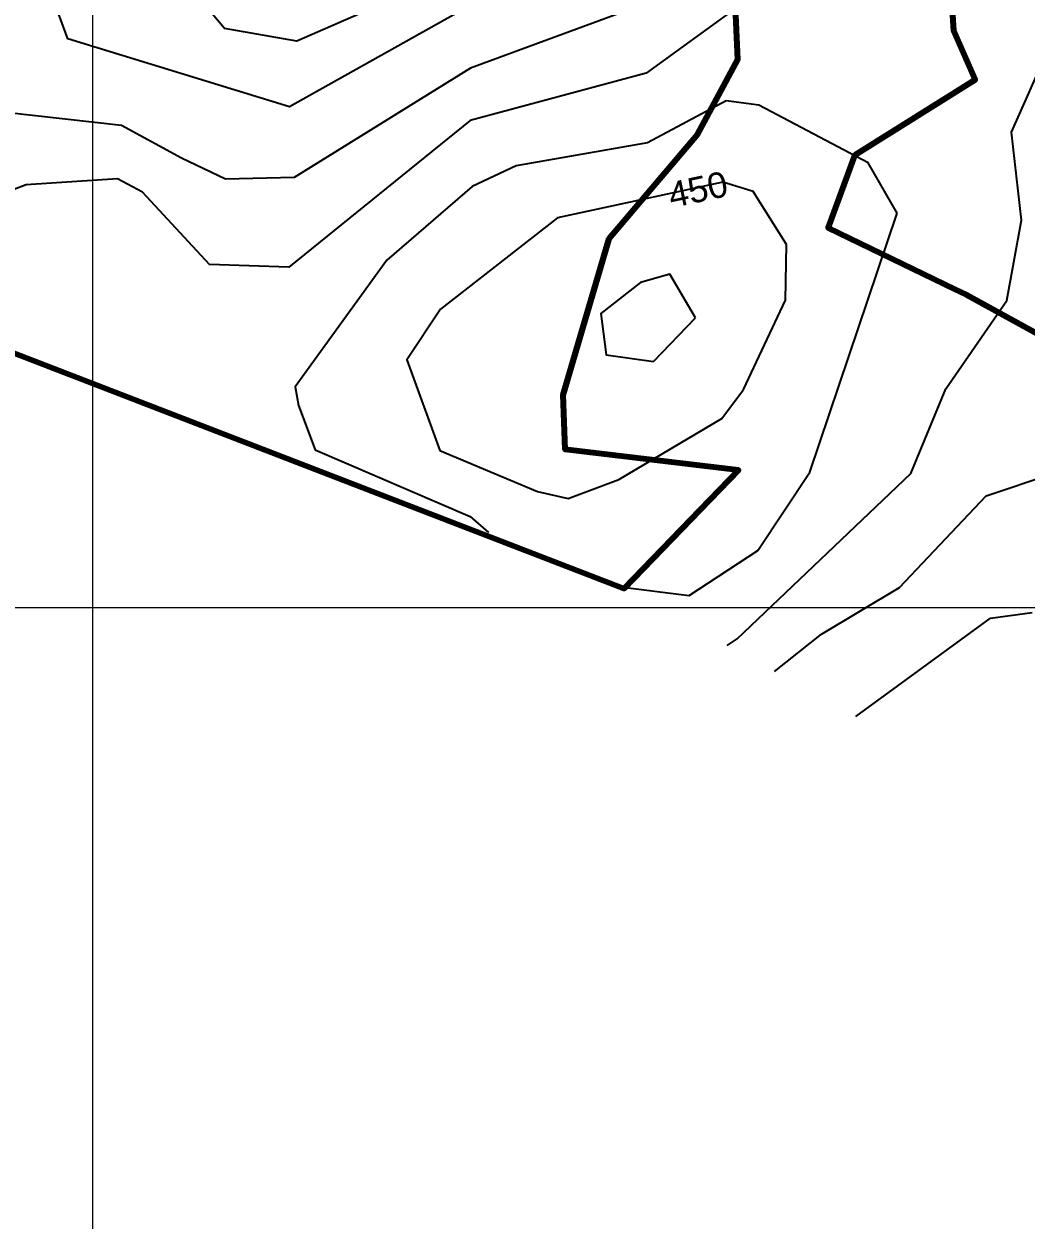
# Model space of a CAD drawing. Header units: metres. Extents: x 166708 to 226832, y 1503833 to 1555994.
# Drawn here: x 220940 to 221821, y 1547161 to 1548213 of the extents above; entities that cross this region are included whole.
import ezdxf

# ---------------------------------------------------------------- set-up
doc = ezdxf.new("R2010")
doc.units = ezdxf.units.M
doc.header["$MEASUREMENT"] = 0
for name, color, linetype in [('10 M CONTOUR', 20, 'Continuous'), ('2 M CONTOUR', 33, 'Continuous'), ('CONTEXT', 200, 'Continuous'), ('FINAL STAGE -2 BOUNDARY', 1, 'Continuous'), ('GRID', 8, 'Continuous'), ('INV STN CT', 7, 'Continuous')]:
    doc.layers.add(name, color=color, linetype=linetype)
doc.layers.add('Revised Grid', color=7, linetype='Continuous', lineweight=0)
doc.styles.get("Standard").update_dxf_attribs({"font": 'arial.ttf'})

msp = doc.modelspace()

# ---------------------------------------------------------------- hatches: boundary and pattern name
at = {"layer": 'INV STN CT', "linetype": 'Continuous'}
msp.add_hatch(color=253, dxfattribs=at).paths.add_polyline_path([(221360.95572, 1547649.225), (221365.08072, 1547649.225), (221360.95572, 1547649.225)])

# ---------------------------------------------------------------- linework, layer by layer
at = {"layer": '10 M CONTOUR', "color": 0}
for points in [[(221300.36288, 1548250.73367, 440), (221179.745, 1548198.165, 440), (221116.09215, 1548209.08029, 440), (221055.75765, 1548281.16197, 440)], [(221610.309, 1548019.086, 450), (221581.021, 1548065.825, 450), (221554.313, 1548073.925, 450), (221408.929, 1548042.595, 450), (221306.239, 1547962.315, 450), (221276.566, 1547917.702, 450), (221305.43347, 1547838.13573, 450), (221391.433, 1547801.951, 450), (221418.538, 1547795.852, 450), (221462.967, 1547812.382, 450), (221553.501, 1547866.118, 450), (221572.688, 1547891.65, 450), (221609.568, 1547970.316, 450), (221610.309, 1548019.086, 450)]]:
    msp.add_polyline3d(points, dxfattribs=at)
at = {"layer": '2 M CONTOUR'}
for points in [[(221331.995, 1548229.181, 442), (221173.315, 1548140.424, 442), (220978.40633, 1548200.11826, 442), (220950.475, 1548275.913, 442)], [(221558.12257, 1547666.54182, 446), (221567.042, 1547672.429, 446), (221719.706, 1547817.815, 446), (221750.572, 1547892.22, 446), (221804.212, 1547969.93, 446), (221817.048, 1548040.5, 446), (221808.431, 1548118.132, 446), (221840.999, 1548191.434, 446), (221864.712, 1548210.109, 446), (222018.108, 1548257.588, 446)], [(221567.055, 1548227.91, 446), (221487.075, 1548169.921, 446), (221332.163, 1548128.345, 446), (221172.8195, 1547999.11034, 446), (221102.98901, 1548001.54038, 446), (221044.045, 1548065.216, 446), (221022.115, 1548076.972, 446), (220941.779, 1548071.739, 446), (220873.47, 1548046.006, 446)], [(221482.315, 1548229.324, 444), (221332.6, 1548174.177, 444), (221177.575, 1548078.248, 444), (221117.12015, 1548076.55513, 444), (221078.504, 1548095.05, 444), (221025.61967, 1548123.87801, 444), (220897.53333, 1548138.08463, 444)], [(221707.872, 1548046.748, 448), (221682.324, 1548091.088, 448), (221586.261, 1548141.747, 448), (221557.51, 1548145.559, 448), (221488.077, 1548108.599, 448), (221372.763, 1548088.249, 448), (221334.065, 1548070.326, 448), (221258.995, 1548005.536, 448), (221178.327, 1547893.895, 448), (221181.342, 1547877.665, 448), (221195.887, 1547838.476, 448), (221332.364, 1547779.815, 448), (221348.49189, 1547765.9499, 448)], [(221464.08516, 1547718.02317, 448), (221524.901, 1547710.522, 448), (221585.27, 1547749.904, 448), (221630.921, 1547818.887, 448), (221707.872, 1548046.748, 448)], [(221530.52311, 1547954.80073, 452), (221507.884, 1547993.111, 452), (221482.086, 1547985.621, 452), (221447.149, 1547958.64, 452), (221451.71136, 1547922.2238, 452), (221493.49866, 1547916.32458, 452), (221530.52311, 1547954.80073, 452)], [(221599.89858, 1547643.46335, 444), (221641.221, 1547676.541, 444), (221709.83, 1547717.588, 444), (221786.04194, 1547798.22034, 444), (221843.85667, 1547817.47453, 444)], [(221671.41779, 1547603.95373, 442), (221790.007, 1547690.604, 442), (221826.428, 1547695.616, 442)]]:
    msp.add_polyline3d(points, dxfattribs=at)
at = {"layer": 'FINAL STAGE -2 BOUNDARY', "lineweight": 80}
for points in [[(220832.3525, 1547961.8115), (221467.62118, 1547716.75132), (221568.23176, 1547820.63836), (221415.89383, 1547838.75626), (221414.17606, 1547886.9106), (221454.6318, 1548024.47757), (221532.03109, 1548115.81931), (221567.50894, 1548181.80797), (221564.32671, 1548254.14498)], [(221754.45458, 1548252.55799), (221757.34052, 1548207.46169), (221776.40898, 1548164.13389), (221670.59978, 1548097.84134), (221647.00968, 1548033.70366), (221758.40507, 1547980.0066), (221768.59267, 1547975.09576), (221858.17079, 1547925.86567), (221854.40966, 1547911.27388), (221942.75628, 1547865.50285), (221920.0355, 1547728.31396), (221836.68195, 1547648.12159), (221901.52808, 1547549.98566), (221903.75467, 1547546.616), (221900.98906, 1547547.0488), (221835.36333, 1547189.48559), (221984.54234, 1547195.1946), (222001.24978, 1547196.51981), (222001.74337, 1547197.3948)]]:
    msp.add_lwpolyline(points, dxfattribs=at)
at = {"layer": 'GRID', "linetype": 'Continuous', "lineweight": 0}
msp.add_line((221000, 1555700), (221000, 1546975.58718), dxfattribs=at)
at = {"layer": 'Revised Grid', "color": 252, "linetype": 'Continuous'}
for p, q in [((221000, 1555700), (221000, 1546975.58718)), ((219000, 1547700), (226560, 1547700))]:
    msp.add_line(p, q, dxfattribs=at)

# ---------------------------------------------------------------- texts
at = {"layer": 'CONTEXT', "linetype": 'Continuous'}
msp.add_text('450', height=22.5, rotation=12.1611646, dxfattribs=at).set_placement((221509.27578, 1548051.12538, 450))

doc.saveas('drawing.dxf')
